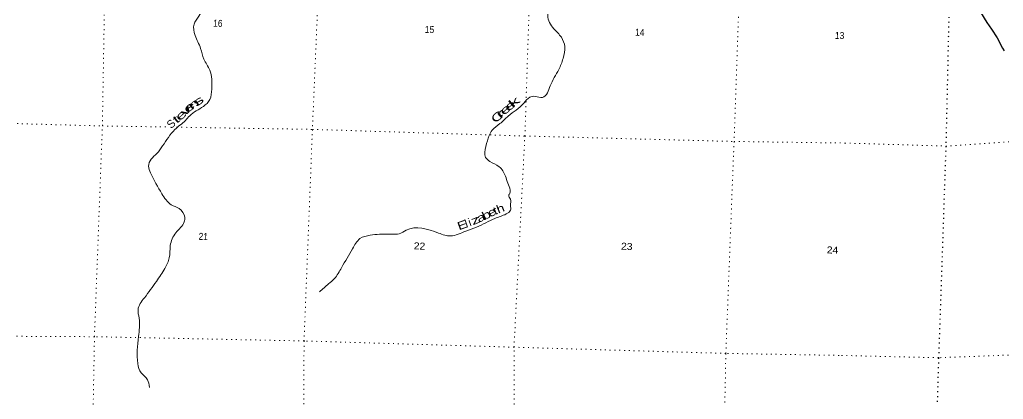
# Model space of a CAD drawing. Header units: feet. Extents: x -757852 to -501257, y -360805 to -170898.
# Drawn here: x -647639 to -623065, y -198539 to -189041 of the extents above; entities that cross this region are included whole.
import ezdxf

# ---------------------------------------------------------------- set-up
doc = ezdxf.new("R2010")
doc.units = ezdxf.units.FT
doc.header["$LTSCALE"] = 80
doc.linetypes.add('DOTTED', pattern=[1.5, 0.3, -1.2])
for name, color, linetype, lineweight in [('29', 7, 'Continuous', 25), ('39', 7, 'Continuous', 13), ('41', 7, 'Continuous', 13), ('6', 7, 'DOTTED', 25), ('7', 7, 'DOTTED', 13)]:
    doc.layers.add(name, color=color, linetype=linetype, lineweight=lineweight)

msp = doc.modelspace()

# ---------------------------------------------------------------- linework, layer by layer
at = {"layer": '29'}
for points in [[(-623952.58, -188330), (-623473.45, -189115.34), (-623358.99, -189281.33)], [(-623358.99, -189281.33), (-623217.84, -189499.85), (-623086.85, -189757.26), (-623040.06, -189822.78)]]:
    msp.add_lwpolyline(points, dxfattribs=at)
at = {"layer": '39'}
for points in [[(-636985.12, -187404.86), (-636934.04, -187451.88), (-636760.59, -187495.8), (-636633.91, -187556.29), (-636571.51, -187677.02), (-636523.89, -187819.4), (-636213.07, -187904.04), (-635809.88, -187991.72), (-635364.18, -188193.44), (-634628.86, -188575.67), (-634536.58, -188643.07), (-634473.51, -188681.35), (-634445.42, -188929.71), (-634295.65, -189268.55), (-634105.61, -189481.99), (-634020.64, -189712.1), (-634062.65, -190014.47), (-634169.94, -190284.52), (-634384.42, -190697.9), (-634454.44, -190872.62), (-634576.77, -190987.29), (-634762.85, -190961.06), (-634896.17, -190980.82), (-635047.85, -191132.74), (-635434.21, -191453.97), (-635639.35, -191642.35), (-635837.74, -191808.83), (-635906.32, -191939.35), (-635991.65, -192214.14), (-636000.49, -192485.42), (-635893.19, -192585.5), (-635660.38, -192719.88), (-635503.12, -192952.36), (-635444.63, -193131.31), (-635387.94, -193304.16), (-635405.27, -193404.17), (-635422.25, -193431.77), (-635379.28, -193531.75), (-635378.36, -193688.69), (-635374.12, -193805.5), (-635485.83, -193902.41), (-635764.78, -194011.93), (-636230.32, -194234), (-636494.76, -194329.92), (-636872.63, -194452.28), (-637173.8, -194380.02), (-637981.51, -194307.22), (-638159.41, -194399.94), (-638332.49, -194406.32), (-638648.19, -194410.03), (-638882.1, -194432.52), (-639138.18, -194518.65), (-639321.25, -194770.12), (-639598.06, -195245.82), (-639777.84, -195519.53), (-639920.78, -195649.61), (-640150.27, -195845.24)], [(-642653.94, -187667.87), (-642811.94, -188017.12), (-642946.82, -188455.24), (-643061.97, -188781.36), (-643164.18, -188957.03), (-643281.1, -189152.34), (-643256.13, -189434.79), (-643118.01, -189761.18), (-643038.24, -190027.32), (-642888.44, -190303.81), (-642841.64, -190780.09), (-642890.38, -191042.01), (-643050.69, -191211.75), (-643389.92, -191444.01), (-643499.44, -191563.57), (-643634.85, -191681.38), (-643761.65, -191790.33), (-644067.78, -192198.22), (-644214.75, -192390.52), (-644352.06, -192532.86), (-644420, -192705.64), (-644371.22, -192874.2), (-644084.77, -193398.59), (-643850.38, -193669.81), (-643652.53, -193766.83), (-643516.9, -193984.52), (-643526.66, -194098.86), (-643738.63, -194373.52), (-643875.67, -194692.89), (-643901.75, -194999.81), (-644012.8, -195261.69), (-644222.39, -195586.72), (-644523.27, -195999.27), (-644681.68, -196295.8), (-644656.36, -196505.84), (-644669.47, -196970.09), (-644687.45, -197645.4), (-644602.55, -197877.51), (-644449.29, -198047.5), (-644395.2, -198238.37)], [(-609550.83, -187668.7), (-609677.17, -187651.39), (-609876.22, -187722.81), (-609986.78, -187796.49), (-610065.55, -188042.11), (-610177.26, -188238.57), (-610480.59, -188452.29), (-610694.1, -188694.47), (-610958.09, -189021.93), (-611170.68, -189384.93), (-611273.18, -189770.86), (-611297.35, -190002.49), (-611376.23, -190145.46), (-611529.12, -190410.58), (-611638.67, -190679.57), (-611685.25, -190847.5), (-611848.93, -190952.03), (-611987.3, -191167.95), (-612091.89, -191322.31), (-612087.89, -191557.96), (-612207.28, -191740.13), (-612270.77, -191861.32), (-612358.97, -192004.02), (-612350.94, -192161.26), (-612597.07, -192732.77), (-612655.14, -192878.26), (-612766.28, -193052.59), (-612979.93, -193143.77), (-613107.62, -193257.28), (-613241.79, -193231.71), (-613447.6, -193331.15), (-613668.3, -193383.9), (-613872.42, -193573.98), (-614029.1, -193797.47), (-614116.37, -194060.99), (-614411.08, -194095.75), (-614620.74, -194110.54), (-614773.86, -194273.73), (-614932.63, -194344.17), (-615335.08, -194656.02), (-615501.91, -194726.25), (-615756.96, -194862.68), (-615959.02, -195050.8), (-616200.77, -195217.77), (-616789.61, -195265.15), (-616922.81, -195358.39), (-616953.51, -195534.77), (-617085.01, -195640.13), (-617255.96, -195714.28), (-617381.47, -195664.78), (-617750.58, -195776.15), (-618124.66, -195923.64), (-618418.29, -196073.18), (-618636.79, -196274.97), (-618883.75, -196409.6), (-618986.44, -196646.55), (-618981.61, -196771.49), (-619211.5, -196868.3), (-619400.61, -197101.04), (-619684.13, -197717.91), (-619838.89, -197866.97), (-620056.68, -198119.1), (-620282.4, -198288.49), (-620425.87, -198468.04), (-620617.28, -198477.25), (-620720.06, -198561.19), (-620770.29, -198557.9), (-620881.93, -198595.31), (-620998.94, -198606.42), (-621081.76, -198696.92), (-621202.42, -198693.84), (-621366.14, -198643.36), (-621558.58, -198614.29), (-621655.94, -198722.53), (-621614.92, -198926.91), (-621591.67, -199040.25), (-621743.38, -199070.6), (-621999.72, -199100.3), (-622110.54, -199184.04), (-622118.3, -199407.31), (-622135.39, -199680.68), (-622268.67, -199932.96), (-622311.74, -200121.1), (-622278.04, -200375.63), (-622242.19, -200702.69), (-622251.95, -200847.39), (-622185.65, -201008.13), (-622256.92, -201119.05), (-622513.37, -201231.29), (-622853.57, -201470.23), (-623168.24, -201576.96), (-623478.73, -201756.27), (-623931.39, -201907.79), (-624119.63, -202184.84), (-624341.76, -202527.46), (-624334.63, -202875.93), (-624329.76, -203155.9)]]:
    msp.add_spline(points, degree=3, dxfattribs=at)
at = {"layer": '6'}
msp.add_lwpolyline([(-624297.88, -185069.9), (-624381.3, -186936), (-624500.74, -192203.59), (-624683.24, -197497.76), (-624838.82, -202683.89), (-624961.52, -208078.23)], dxfattribs=at)
at = {"layer": '7'}
for points in [[(-640097.29, -186409), (-640325.59, -191786.09), (-640534.15, -197077.81), (-640558.84, -202401.72), (-640768.32, -207721.57)], [(-645994.03, -207580.04), (-645865.13, -202265.59), (-645771.08, -196972.12), (-645573.21, -191700.16), (-645487.81, -186816)], [(-629619.08, -187172.85), (-629792.36, -192087.94), (-629997.24, -197389.84), (-630100.91, -202608.56), (-630266.7, -208006.29)], [(-635575, -207870.09), (-635275.59, -202504.91), (-635288.82, -197234.07), (-635018.27, -191952.43), (-634888.06, -188106.03)], [(-657793.01, -191499.41), (-655097.76, -191534.05), (-650941.49, -191553.94), (-645573.21, -191700.16), (-643962.56, -191726.53)], [(-643721.68, -191730.48), (-640325.59, -191786.09), (-635018.27, -191952.43), (-629792.36, -192087.94), (-627022.63, -192127.64)], [(-627022.63, -192127.64), (-624500.74, -192203.59), (-619847.94, -191883.42), (-615118.3, -192096.69), (-609777.96, -192116.17), (-604286.74, -192216.01), (-598874.7, -192493.77), (-596464.11, -192557.49)], [(-627168.79, -197438.78), (-629997.24, -197389.84), (-635288.82, -197234.07), (-640534.15, -197077.81), (-645771.08, -196972.12), (-651044.7, -196943.67), (-655205.16, -196867.31), (-658525, -196756.05)], [(-600161.13, -197648.74), (-604393.85, -197473.84), (-609981.24, -197357.46), (-615389.66, -197402.68), (-620300.04, -197331.76), (-624683.24, -197497.76), (-627168.79, -197438.78)]]:
    msp.add_lwpolyline(points, dxfattribs=at)

# ---------------------------------------------------------------- texts
at = {"layer": '41'}
for s, rotation, width, p in [('v', 44.418, 2.2, (-643528.44, -191483.55)), ('e', 41.72, 1.9, (-643445.55, -191394.53)), ('n', 37.802, 1.85, (-643344.02, -191313.34)), ('s', 37.303, 2, (-643223.34, -191234.6)), ('e', 41.277, 1.9, (-635545.54, -191451.59)), ('e', 40.111, 1.85, (-635432.21, -191354.21)), ('k', 39.633, 2.05, (-635329.52, -191267.69)), ('e', 41.275, 1.9, (-643647.93, -191593.44)), ('C', 40.769, 1.6, (-635762.21, -191646)), ('r', 42.557, 2.15, (-635634.37, -191535.69)), ('t', 40.186, 1.8, (-643719.21, -191653.68)), ('b', 26.125, 1.45, (-636033.26, -194060.29)), ('e', 25.74, 1.35, (-635888.98, -193988.54)), ('t', 21.574, 1.15, (-635760.92, -193926.82)), ('h', 21.372, 1.3, (-635682.98, -193892.5)), ('E', 19.66, 1.4, (-636665.46, -194311.48)), ('z', 23.145, 1.6, (-636315.98, -194185.92)), ('a', 24.798, 1.4, (-636169.46, -194123.22))]:
    msp.add_text(s, height=200, rotation=rotation, dxfattribs=dict(at, width=width)).set_placement(p)
for s, rotation, p in [('S', 43.536, (-643852.9, -191780.51)), ('l', 19.381, (-636476.71, -194244.05)), ('i', 20.334, (-636389.92, -194211.94))]:
    msp.add_text(s, height=200, rotation=rotation, dxfattribs=at).set_placement(p)
at = {"layer": '7'}
for s, width, p in [('16', 0.9, (-642806.78, -189216.2)), ('15', 0.9, (-637518.97, -189371.01)), ('14', 0.9, (-632267.33, -189443.12)), ('13', 0.9, (-627274.15, -189520.7)), ('21', 0.9, (-643171.82, -194547.63)), ('22', 1.1, (-637795.65, -194785.84)), ('23', 1.1, (-632617.24, -194794.9)), ('24', 1.1, (-627478.45, -194887.27))]:
    msp.add_text(s, height=175, rotation=358.118, dxfattribs=dict(at, width=width)).set_placement(p)

doc.saveas('drawing.dxf')
